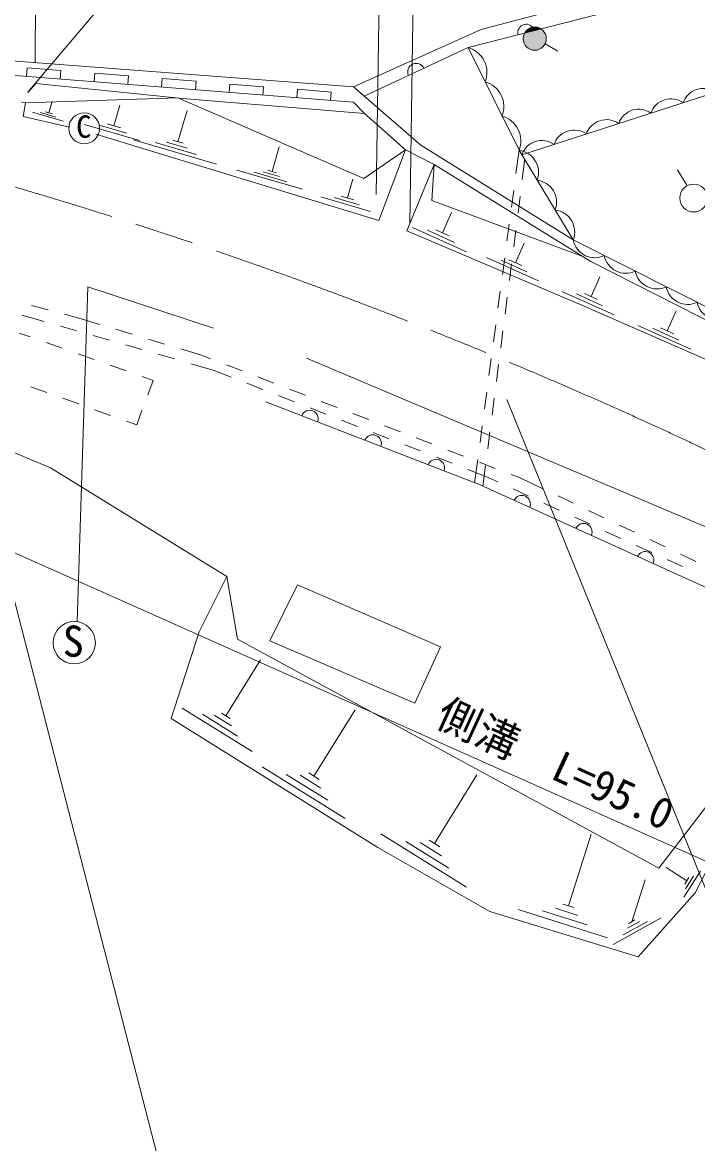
# Model space of a CAD drawing. Units: millimetres, scale not verified. Extents: x 40000 to 680000, y 20000 to 380000.
# Drawn here: x 477019 to 516857, y 235572 to 301686 of the extents above; entities that cross this region are included whole.
import ezdxf
from ezdxf.enums import TextEntityAlignment as Align

# ---------------------------------------------------------------- set-up
doc = ezdxf.new("R2010")
doc.units = ezdxf.units.MM
doc.header["$LTSCALE"] = 1000
doc.linetypes.add('CHAIN', pattern=[18.5, 12, -1.5, 3.5, -1.5])
for name, color, linetype, lineweight in [('M-BGD', 7, 'Continuous', 13), ('M-BMK', 2, 'CHAIN', 13), ('M-STR-HTXT', 7, 'Continuous', 13)]:
    doc.layers.add(name, color=color, linetype=linetype, lineweight=lineweight)
doc.styles.add('@ＭＳ ゴシック', font='')
doc.styles.add('ＭＳ ゴシック', font='')
doc.styles.get('@ＭＳ ゴシック').set_extended_font_data('@MS Gothic')
doc.styles.get('ＭＳ ゴシック').set_extended_font_data('MS Gothic')

msp = doc.modelspace()

# ---------------------------------------------------------------- hatches: boundary and pattern name
at = {"layer": 'M-BGD'}
for points in [[(507860, 300428, 0.11456), (507930, 300729, 0.25479), (507617, 301303), (507236, 301205), (506647, 301054, 0.12449), (506564, 300729, 0.79443)], [(507236, 301205, 0.1125), (507134, 301402, 0.23118), (506647, 301054)], [(507617, 301303, 0.18701), (507134, 301402, -0.1125), (507236, 301205)]]:
    msp.add_hatch(color=256, dxfattribs=at).paths.add_polyline_path(points)

# ---------------------------------------------------------------- linework, layer by layer
for p, q in [((537302, 308922), (503322, 300200)), ((504082, 301261), (524107, 306571)), ((496559, 297890), (504082, 301261)), ((503322, 300200), (497188, 297344)), ((506322, 294147), (503322, 300200)), ((507860, 300428), (508614, 299988)), ((471831, 299754), (496559, 297890)), ((496559, 296977), (471912, 298923)), ((477297, 299000), (477257, 298501)), ((479290, 298842), (477297, 299000)), ((479251, 298344), (479290, 298842)), ((481284, 298685), (481245, 298186)), ((483278, 298528), (481284, 298685)), ((483239, 298029), (483278, 298528)), ((485272, 298370), (485233, 297872)), ((487266, 298213), (485272, 298370)), ((487226, 297714), (487266, 298213)), ((521726, 298802), (506484, 293878)), ((477331, 297557), (477817, 298081)), ((477817, 298081), (486465, 297207)), ((489259, 298055), (489220, 297557)), ((491253, 297898), (489259, 298055)), ((491214, 297399), (491253, 297898)), ((493247, 297741), (493208, 297242)), ((495241, 297583), (493247, 297741)), ((495202, 297085), (495241, 297583)), ((496559, 297890), (500525, 294451)), ((476967, 296964), (477199, 296946)), ((477199, 296946), (477055, 296135)), ((486182, 297236), (477199, 296946)), ((478578, 296353), (478775, 297031)), ((497167, 292478), (486182, 297236)), ((486465, 297207), (497194, 296315)), ((496559, 296977), (497194, 296315)), ((479415, 295864), (477609, 296391)), ((478996, 296109), (478093, 296372)), ((478803, 296288), (478352, 296419)), ((482421, 295597), (482776, 296814)), ((486196, 294654), (486731, 296489)), ((497194, 296315), (499621, 294171)), ((477055, 296135), (479793, 295505)), ((483926, 294718), (480680, 295665)), ((483174, 295158), (481551, 295631)), ((482827, 295479), (482016, 295716)), ((481361, 295090), (498053, 290010)), ((488464, 293328), (483571, 294756)), ((487300, 293889), (484854, 294603)), ((486748, 294271), (485525, 294628)), ((486502, 294564), (485890, 294743)), ((491747, 292896), (492171, 294349)), ((500525, 294451), (509524, 288857)), ((499621, 294171), (497167, 292478)), ((498053, 290010), (499621, 294171)), ((499621, 294171), (501323, 293307)), ((506322, 294147), (506138, 292769)), ((509524, 288857), (506322, 294147)), ((506516, 292420), (506673, 293638)), ((493543, 291847), (489669, 292977)), ((491989, 292826), (491505, 292967)), ((501323, 293307), (499702, 289388)), ((501323, 293307), (501173, 291187)), ((501323, 293307), (510558, 287580)), ((515662, 292984), (516237, 292050)), ((492621, 292291), (490684, 292856)), ((492184, 292594), (491216, 292876)), ((496199, 291334), (496520, 292435)), ((506005, 291778), (505873, 290787)), ((497559, 290540), (494624, 291396)), ((496879, 290937), (495412, 291365)), ((496566, 291227), (495832, 291441)), ((501173, 291187), (510083, 287874)), ((506261, 290436), (506389, 291428)), ((501806, 289276), (502344, 290474)), ((503224, 288158), (500028, 289594)), ((505740, 289795), (505608, 288804)), ((499702, 289388), (510160, 284956)), ((502515, 288717), (500917, 289435)), ((502205, 289096), (501406, 289455)), ((506006, 288452), (506134, 289444)), ((506108, 287519), (506624, 288665)), ((509524, 288857), (531456, 277821)), ((507465, 286450), (504408, 287824)), ((506787, 286984), (505258, 287671)), ((505476, 287813), (505343, 286822)), ((506491, 287347), (505726, 287691)), ((505751, 286468), (505879, 287460)), ((510558, 287580), (531212, 277092)), ((510570, 285519), (511091, 286679)), ((480882, 286090), (480258, 266343)), ((480882, 286090), (488300, 283658)), ((505211, 285831), (505079, 284839)), ((511942, 284438), (508851, 285827)), ((511256, 284979), (509711, 285673)), ((510957, 285346), (510184, 285693)), ((477564, 284985), (478531, 284731)), ((505496, 284485), (505624, 285477)), ((510160, 284956), (517403, 281794)), ((476983, 284426), (478306, 284047)), ((479498, 284476), (480355, 284251)), ((515067, 283504), (515593, 284676)), ((479267, 283771), (480228, 283495)), ((480355, 284251), (481580, 283880)), ((504946, 283848), (504814, 282857)), ((516454, 282411), (513328, 283816)), ((515760, 282957), (514197, 283660)), ((515457, 283328), (514676, 283680)), ((476830, 283369), (477482, 283138)), ((481190, 283219), (482151, 282943)), ((482537, 283591), (483494, 283301)), ((484451, 283012), (485408, 282722)), ((505241, 282501), (505369, 283493)), ((478425, 282804), (479368, 282471)), ((483112, 282667), (484073, 282391)), ((486365, 282432), (487590, 282062)), ((480311, 282137), (481253, 281803)), ((485034, 282115), (485995, 281839)), ((487590, 282062), (488120, 281858)), ((493772, 281895), (517760, 271771)), ((504682, 281866), (504549, 280875)), ((482196, 281470), (483139, 281136)), ((486957, 281563), (488280, 281184)), ((488280, 281184), (489332, 280773)), ((489053, 281499), (489986, 281139)), ((504986, 280517), (505114, 281509)), ((484081, 280803), (484734, 280572)), ((484734, 280572), (484422, 279733)), ((490263, 280410), (491195, 280047)), ((490919, 280780), (491852, 280421)), ((478458, 279863), (477517, 280201)), ((492127, 279683), (493058, 279320)), ((492785, 280061), (493719, 279702)), ((504417, 279883), (504284, 278892)), ((480340, 279186), (479399, 279525)), ((504022, 274417), (491375, 279322)), ((494652, 279342), (495585, 278983)), ((504731, 278534), (504859, 279526)), ((482223, 278510), (481281, 278848)), ((484073, 278796), (483761, 277957)), ((493990, 278957), (494922, 278594)), ((496518, 278624), (497451, 278264)), ((483761, 277957), (483164, 278172)), ((495853, 278230), (496785, 277867)), ((498385, 277905), (499318, 277545)), ((504152, 277901), (504020, 276910)), ((474276, 277254), (478681, 275417)), ((497717, 277504), (498649, 277140)), ((500251, 277186), (501184, 276827)), ((504476, 276550), (504604, 277542)), ((499580, 276777), (500512, 276414)), ((502117, 276467), (503051, 276108)), ((501444, 276051), (502375, 275687)), ((503887, 275919), (503703, 274541)), ((503984, 275749), (504917, 275389)), ((478681, 275417), (489085, 269012)), ((503307, 275324), (504359, 274914)), ((504192, 274340), (504349, 275558)), ((527169, 263900), (504022, 274417)), ((504359, 274914), (505061, 274592)), ((505850, 275030), (506379, 274826)), ((506379, 274826), (507717, 274191)), ((505970, 274176), (506879, 273759)), ((508621, 273762), (509524, 273333)), ((507788, 273343), (508697, 272926)), ((509606, 272510), (510515, 272093)), ((510427, 272904), (511331, 272475)), ((512234, 272047), (513137, 271618)), ((511424, 271676), (512333, 271260)), ((514041, 271189), (514944, 270760)), ((513242, 270843), (514152, 270427)), ((515061, 270010), (515970, 269594)), ((515848, 270331), (516751, 269902)), ((487450, 265755), (489085, 269012)), ((489085, 269012), (489707, 265309)), ((491626, 265228), (493247, 268512)), ((493247, 268512), (501679, 264864)), ((485788, 260648), (487450, 265755)), ((489707, 265309), (514569, 251811)), ((500179, 261540), (491626, 265228)), ((501679, 264864), (500179, 261540)), ((489017, 260797), (491068, 264099)), ((490568, 258689), (486441, 261253)), ((494216, 257238), (496647, 261152)), ((497990, 253027), (485788, 260648)), ((489707, 259606), (487643, 260888)), ((489362, 260201), (488330, 260842)), ((489275, 260637), (488759, 260957)), ((514569, 251811), (520204, 259148)), ((496054, 254740), (491162, 257779)), ((495034, 255826), (492588, 257346)), ((494625, 256532), (493402, 257292)), ((494522, 257048), (493910, 257428)), ((501327, 253271), (503840, 257315)), ((503227, 250689), (498171, 253830)), ((502172, 251811), (499644, 253382)), ((501750, 252541), (500485, 253326)), ((501643, 253074), (501011, 253467)), ((509241, 249588), (510579, 253813)), ((518461, 253756), (516718, 250351)), ((504597, 249257), (497990, 253027)), ((516227, 251065), (515008, 251847)), ((517020, 251631), (516043, 250108)), ((516349, 251256), (516105, 250875)), ((516624, 251348), (516135, 250587)), ((512973, 248658), (513765, 251131)), ((516718, 250351), (513353, 246581)), ((513353, 246581), (504597, 249257)), ((511548, 247696), (506267, 249368)), ((510339, 248466), (507698, 249302)), ((509790, 249027), (508470, 249445)), ((509571, 249484), (508911, 249693)), ((514707, 248880), (511871, 247302)), ((513892, 248675), (512475, 247886)), ((513433, 248667), (512724, 248272)), ((513150, 248757), (512796, 248560))]:
    msp.add_line(p, q, dxfattribs=at)
for centre, radius in [((507247, 300729), 683), ((480662, 295442), 910), ((516629, 291330), 820), ((480077, 265107), 1250)]:
    msp.add_circle(centre, radius, dxfattribs=at)
for centre, radius, start, end in [((506751, 301081), 500, 14.39619, 194.39619), ((502910, 298739), 1518, 338.47285, 74.24726), ((500255, 298772), 500, 24.97301, 204.97301), ((503910, 296721), 1518, 338.47285, 74.24726), ((517194, 296547), 1252, 54.82177, 160.98514), ((515289, 295932), 1252, 54.82177, 160.98514), ((513384, 295316), 1252, 54.82177, 160.98514), ((504910, 294704), 1518, 338.47285, 74.24726), ((511478, 294701), 1252, 54.82177, 160.98514), ((509573, 294085), 1252, 54.82177, 160.98514), ((507668, 293470), 1252, 54.82177, 160.98514), ((506160, 292844), 1312, 339.43017, 82.94824), ((507228, 291081), 1312, 339.43017, 82.94824), ((508295, 289318), 1312, 339.43017, 82.94824), ((510796, 289108), 1296, 191.19432, 295.38642), ((512623, 288189), 1296, 191.19432, 295.38642), ((514451, 287269), 1296, 191.19432, 295.38642), ((516279, 286350), 1296, 191.19432, 295.38642), ((518106, 285430), 1296, 191.19432, 295.38642), ((493969, 278316), 500, 338.80269, 158.80269), ((497699, 276870), 500, 338.80269, 158.80269), ((501428, 275423), 500, 338.80269, 158.80269), ((506492, 273295), 500, 335.56445, 155.56445), ((510133, 271641), 500, 335.56445, 155.56445), ((513775, 269986), 500, 335.56445, 155.56445)]:
    msp.add_arc(centre, radius, start, end, dxfattribs=at)
at = {"layer": 'M-BMK'}
msp.add_line((516728, 276780), (562664, 253625), dxfattribs=at)
msp.add_arc((397732, 23066), 280234, 64.87277, 74.98395, dxfattribs=at)
at = {"layer": 'M-STR-HTXT'}
for p, q in [((500653, 340929), (499873, 289801)), ((477973, 340093), (477764, 299307)), ((497887, 291540), (498647, 340275)), ((477344, 297571), (503998, 329087)), ((472044, 285049), (485482, 232877)), ((505609, 279454), (524511, 232888)), ((463669, 276148), (553813, 235957))]:
    msp.add_line(p, q, dxfattribs=at)

# ---------------------------------------------------------------- texts
at = {"layer": 'M-BGD'}
for s, height, style, p in [('C', 1320, '@ＭＳ ゴシック', (480190, 294489)), ('S', 1833, 'ＭＳ ゴシック', (479398, 263733))]:
    msp.add_text(s, height=height, dxfattribs=dict(at, style=style)).set_placement(p, align=Align.BOTTOM_LEFT)
at = {"layer": 'M-STR-HTXT', "style": 'ＭＳ ゴシック'}
msp.add_text('側溝\u3000L=95.0', height=1833, rotation=335.274, dxfattribs=at).set_placement((501055, 259773), align=Align.BOTTOM_LEFT)

doc.saveas('drawing.dxf')
